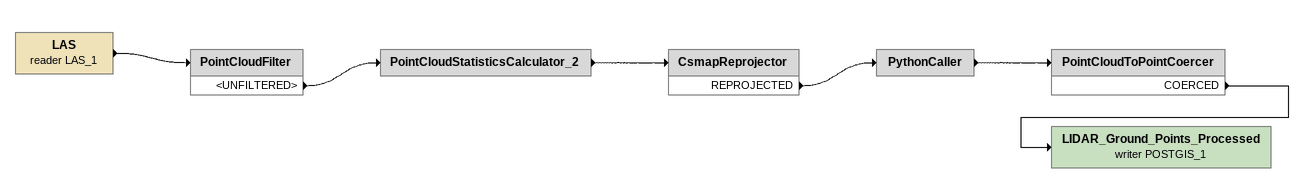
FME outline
LAS (reader LAS_1)
    -> PointCloudFilter
PointCloudFilter
    <UNFILTERED> -> PointCloudStatisticsCalculator_2
PointCloudStatisticsCalculator_2
    -> CsmapReprojector
CsmapReprojector
    REPROJECTED -> PythonCaller
PythonCaller
    -> PointCloudToPointCoercer
PointCloudToPointCoercer
    COERCED -> LIDAR_Ground_Points_Processed (writer POSTGIS_1)
LIDAR_Ground_Points_Processed (writer POSTGIS_1)
